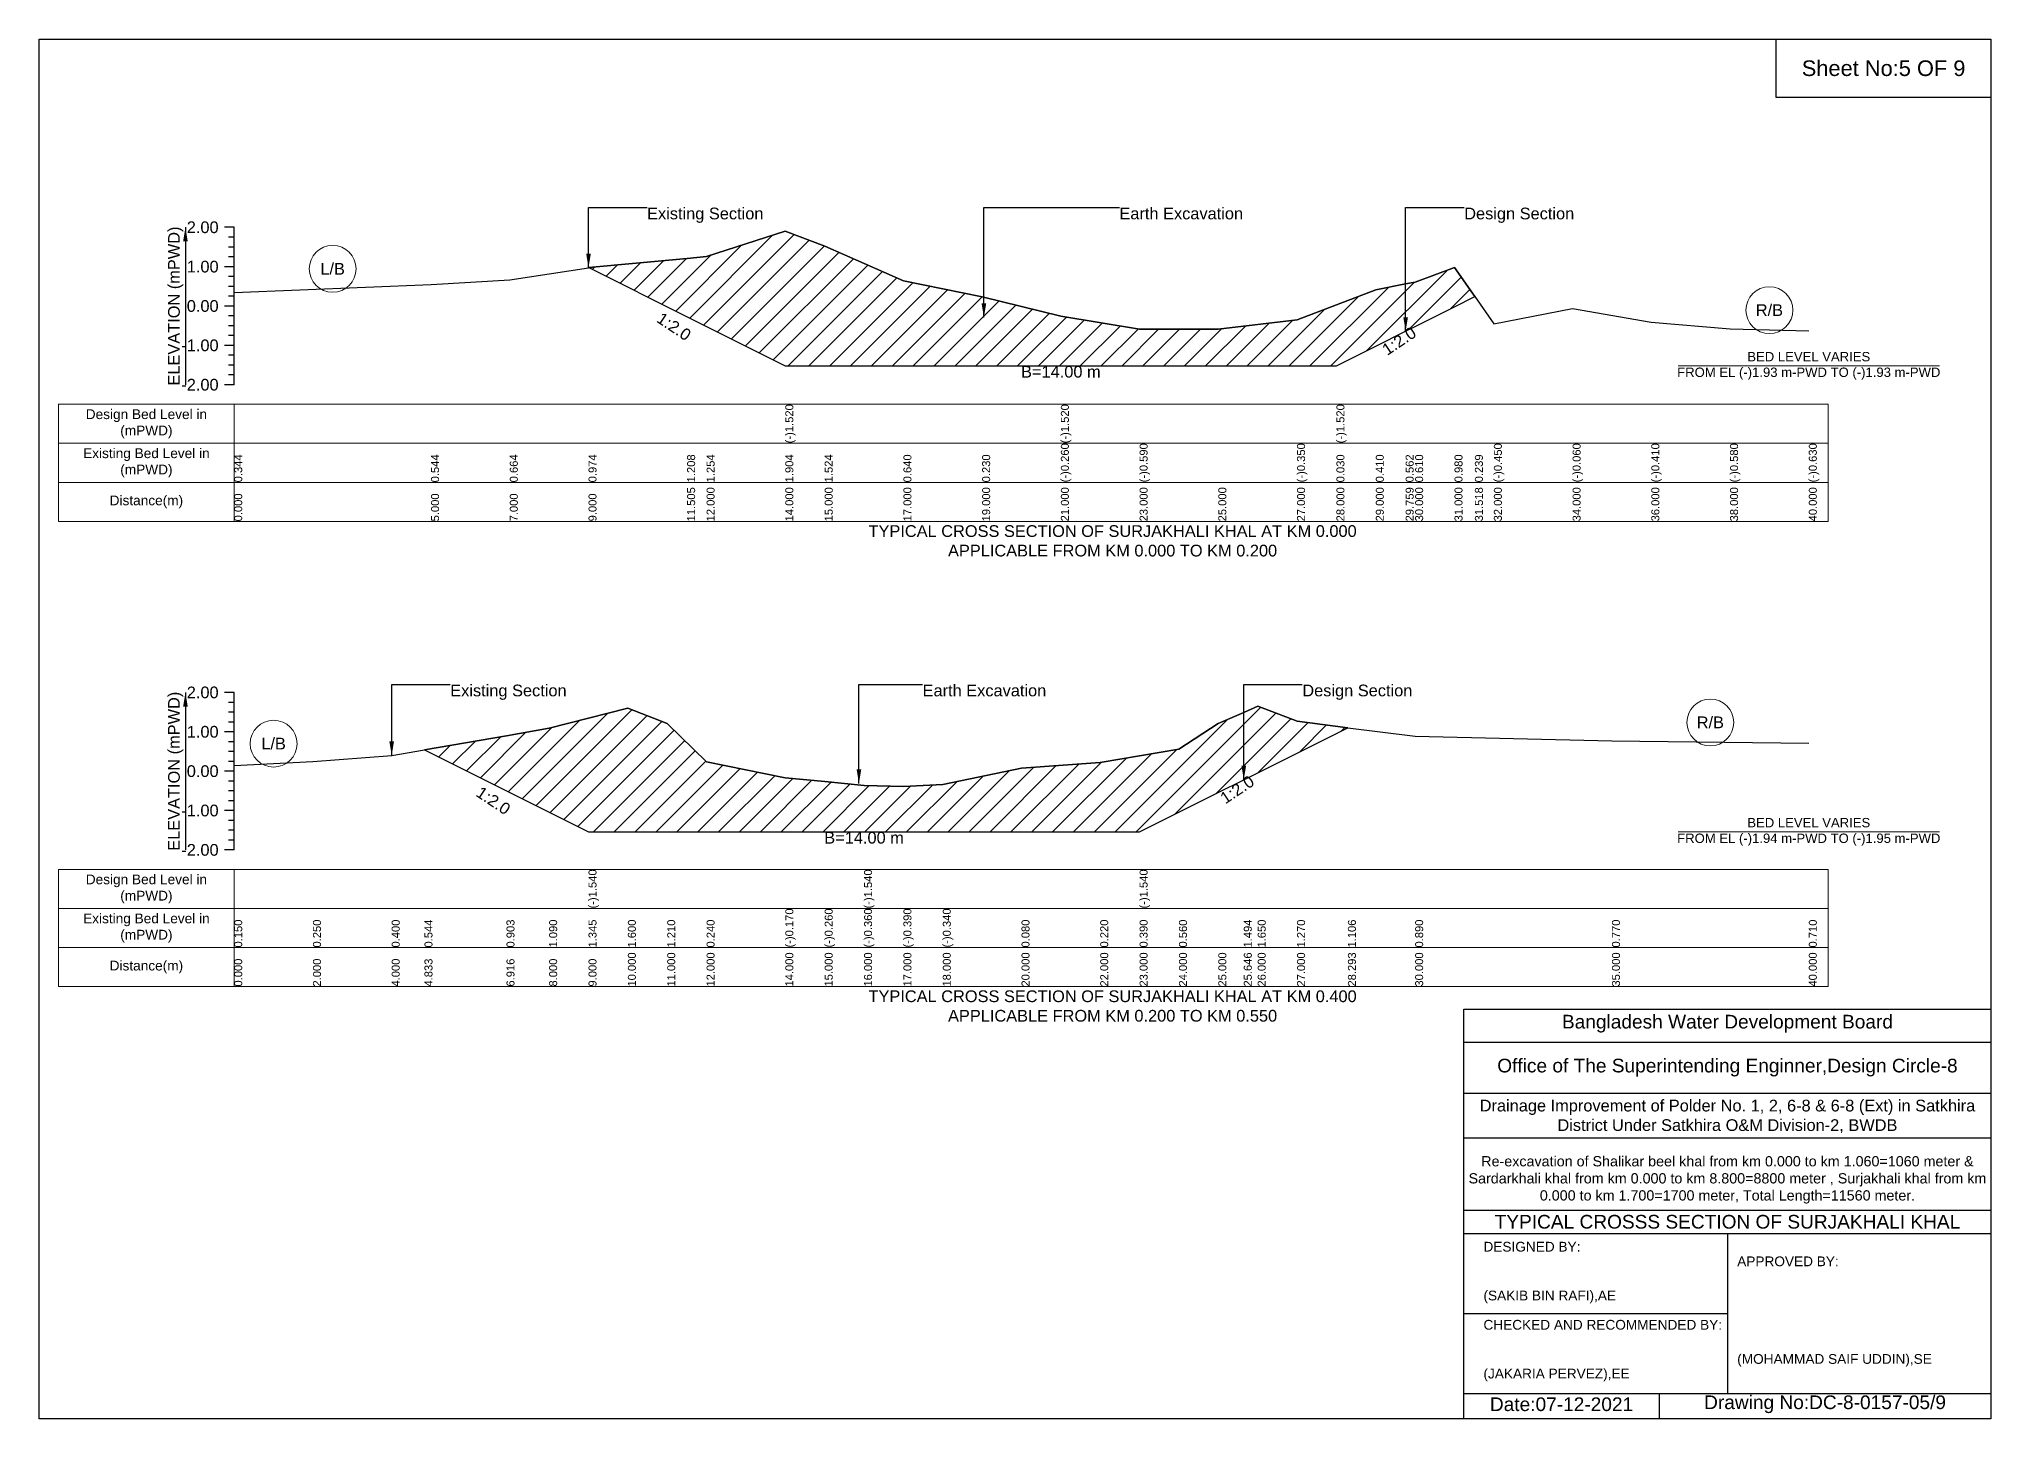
# Model space of a CAD drawing. Header units: inches. Extents: x 93000 to 506000, y -4242 to 0.
# Drawn here: x 460000 to 466000, y -4242 to 0 of the extents above; entities that cross this region are included whole.
import ezdxf

# ---------------------------------------------------------------- set-up
doc = ezdxf.new("R2010")
doc.units = ezdxf.units.IN
doc.header["$LTSCALE"] = 7
doc.header["$MEASUREMENT"] = 0
for name, color, linetype, lineweight in [('Cross section Data Border', 7, 'Continuous', 9), ('Cross Section Labels', 7, 'Continuous', 9), ('Existing_Bed_Level for Xsection', 7, 'Continuous', 25)]:
    doc.layers.add(name, color=color, linetype=linetype, lineweight=lineweight)
doc.styles.get("Standard").update_dxf_attribs({"font": 'arial.ttf'})
doc.dimstyles.get("Standard").update_dxf_attribs({"dimtxt": 0.18, "dimasz": 0.18, "dimexe": 0.18, "dimexo": 0.0625, "dimgap": 0.09, "dimtad": 0, "dimtih": 1, "dimtoh": 1, "dimdec": 4, "dimzin": 0, "dimdsep": 46, "dimtxsty": 'Standard', "dimcen": 0.09, "dimadec": 0, "dimazin": 0, "dimtfac": 1, "dimtdec": 4, "dimtofl": 0, "dimtmove": 0, "dimatfit": 3, "dimfxl": 1, "dimtolj": 1, "dimtzin": 0, "dimarcsym": 0})

msp = doc.modelspace()

# ---------------------------------------------------------------- hatches: boundary and pattern name
at = {"layer": 'Existing_Bed_Level for Xsection'}
h = msp.add_hatch(dxfattribs=at)
h.set_pattern_fill('ANSI31', color=256, scale=363, style=0)
h.paths.add_polyline_path([(461690.2, -702.8), (461992.1, -853.7), (462052, -883.7), (462294, -1004.7), (462415, -1004.7), (462657, -1004.7), (462899, -1004.7), (463141, -1004.7), (463383, -1004.7), (463625, -1004.7), (463867, -1004.7), (463988, -1004.7), (464109, -944.2), (464200.8, -898.3), (464230, -883.7), (464351, -823.2), (464413.7, -791.8), (464351, -702.2), (464230, -747), (464200.8, -752.8), (464109, -771.2), (463988, -817.1), (463867, -863.1), (463625, -892.2), (463383, -892.2), (463141, -852.2), (462899, -792.9), (462657, -743.3), (462415, -636.4), (462294, -590.4), (462052, -669), (461992.1, -674.6)])
h = msp.add_hatch(dxfattribs=at)
h.set_pattern_fill('ANSI31', color=256, scale=363, style=0)
h.paths.add_polyline_path([(461184.8, -2185), (461436.9, -2311.1), (461568, -2376.7), (461689, -2437.2), (461810, -2437.2), (461931, -2437.2), (462052, -2437.2), (462294, -2437.2), (462415, -2437.2), (462536, -2437.2), (462657, -2437.2), (462778, -2437.2), (463020, -2437.2), (463262, -2437.2), (463383, -2437.2), (463504, -2376.7), (463625, -2316.2), (463703.2, -2277.1), (463746, -2255.7), (463867, -2195.2), (464023.4, -2117), (463867, -2097.1), (463746, -2051.2), (463703.2, -2070), (463625, -2104.4), (463504, -2183.1), (463383, -2203.6), (463262, -2224.2), (463020, -2241.1), (462778, -2291.9), (462657, -2298), (462536, -2294.4), (462415, -2282.3), (462294, -2271.4), (462052, -2221.8), (461931, -2104.4), (461810, -2057.2), (461689, -2088.1), (461568, -2118.9), (461436.9, -2141.5)])

# ---------------------------------------------------------------- linework, layer by layer
for points in [[(460000, 0), (466000, 0), (466000, -4242), (460000, -4242)], [(465340, 0), (466000, 0), (466000, -180), (465340, -180)]]:
    msp.add_lwpolyline(points, close=True)
for points in [[(464380, -4242), (464380, -2982), (466000, -2982)], [(464380, -3084), (466000, -3084)], [(464380, -3240), (466000, -3240)], [(464380, -3378), (466000, -3378)], [(464380, -3600), (466000, -3600)], [(464380, -3672), (466000, -3672)], [(465190, -3672), (465190, -4164)], [(464380, -3918), (465190, -3918)], [(464380, -4164), (466000, -4164)], [(464980, -4164), (464980, -4242)]]:
    msp.add_lwpolyline(points)
at = {"layer": 'Cross section Data Border'}
for points in [[(460060, -1122.8), (465500, -1122.8), (465500, -1482.8), (460060, -1482.8)], [(460060, -2552.8), (465500, -2552.8), (465500, -2912.8), (460060, -2912.8)]]:
    msp.add_lwpolyline(points, close=True, dxfattribs=at)
for points in [[(460600, -1122.8), (460600, -1482.8)], [(460060, -1242.8), (465500, -1242.8)], [(460060, -1362.8), (465500, -1362.8)], [(460600, -2552.8), (460600, -2912.8)], [(460060, -2672.8), (465500, -2672.8)], [(460060, -2792.8), (465500, -2792.8)]]:
    msp.add_lwpolyline(points, dxfattribs=at)
at = {"layer": 'Cross Section Labels'}
for points in [[(465038.1, -1004.7), (465841.9, -1004.7)], [(465038.1, -2437.2), (465841.9, -2437.2)]]:
    msp.add_lwpolyline(points, dxfattribs=at)
for centre in [(460902.5, -706.5), (465319, -833.5), (465137.5, -2100.8), (460721, -2166.1)]:
    msp.add_circle(centre, 72, dxfattribs=at)
at = {"layer": 'Existing_Bed_Level for Xsection'}
for points in [[(460600, -578.8), (460570, -578.8)], [(460600, -1062.8), (460600, -941.8), (460600, -820.8), (460600, -699.8), (460600, -578.8)], [(460600, -779.1), (461205, -754.9), (461447, -740.4), (461689, -702.9), (461690.2, -702.8), (461992.1, -674.6), (462052, -669), (462294, -590.4), (462294, -590.4), (462415, -636.4), (462657, -743.3), (462899, -792.9), (463141, -852.2), (463141, -852.2), (463383, -892.2), (463625, -892.2), (463867, -863.1), (463988, -817.1), (463988, -817.1), (464109, -771.2), (464200.8, -752.8), (464230, -747), (464351, -702.2), (464413.7, -791.8), (464472, -875.2), (464714, -828), (464956, -870.4), (465198, -891), (465440, -897)], [(460600, -609), (460582, -609)], [(460600, -639.3), (460582, -639.3)], [(460600, -699.8), (460570, -699.8)], [(460600, -669.5), (460582, -669.5)], [(460600, -730), (460582, -730)], [(460600, -760.3), (460582, -760.3)], [(460600, -820.8), (460570, -820.8)], [(460600, -790.5), (460582, -790.5)], [(460600, -851), (460582, -851)], [(460600, -881.3), (460582, -881.3)], [(460600, -941.8), (460570, -941.8)], [(460600, -911.5), (460582, -911.5)], [(460600, -972), (460582, -972)], [(460600, -1002.3), (460582, -1002.3)], [(460600, -1062.8), (460570, -1062.8)], [(460600, -1032.5), (460582, -1032.5)], [(460600, -2008.8), (460570, -2008.8)], [(460600, -2039.1), (460582, -2039.1)], [(460600, -2492.8), (460600, -2371.8), (460600, -2250.8), (460600, -2129.8), (460600, -2008.8)], [(460600, -2069.3), (460582, -2069.3)], [(460600, -2099.6), (460582, -2099.6)], [(460600, -2232.7), (460842, -2220.6), (461084, -2202.4), (461184.8, -2185), (461436.9, -2141.5), (461568, -2118.9), (461689, -2088.1), (461689, -2088.1), (461810, -2057.2), (461931, -2104.4), (462052, -2221.8), (462294, -2271.4), (462415, -2282.3), (462536, -2294.4), (462536, -2294.4), (462657, -2298), (462778, -2291.9), (463020, -2241.1), (463262, -2224.2), (463383, -2203.6), (463383, -2203.6), (463504, -2183.1), (463625, -2104.4), (463703.2, -2070), (463746, -2051.2), (463867, -2097.1), (464023.4, -2117), (464230, -2143.1), (464835, -2157.6), (465440, -2164.9)], [(460600, -2129.8), (460570, -2129.8)], [(460600, -2160.1), (460582, -2160.1)], [(460600, -2190.3), (460582, -2190.3)], [(460600, -2250.8), (460570, -2250.8)], [(460600, -2220.6), (460582, -2220.6)], [(460600, -2281.1), (460582, -2281.1)], [(460600, -2311.3), (460582, -2311.3)], [(460600, -2371.8), (460570, -2371.8)], [(460600, -2341.6), (460582, -2341.6)], [(460600, -2402.1), (460582, -2402.1)], [(460600, -2432.3), (460582, -2432.3)], [(460600, -2492.8), (460570, -2492.8)], [(460600, -2462.6), (460582, -2462.6)]]:
    msp.add_lwpolyline(points, dxfattribs=at)
for points in [[(461690.2, -702.8), (461690.2, -702.8), (461992.1, -853.7), (462052, -883.7), (462294, -1004.7), (462294, -1004.7), (462415, -1004.7), (462657, -1004.7), (462899, -1004.7), (463141, -1004.7), (463141, -1004.7), (463383, -1004.7), (463625, -1004.7), (463867, -1004.7), (463988, -1004.7), (463988, -1004.7), (464109, -944.2), (464200.8, -898.3), (464230, -883.7), (464351, -823.2), (464413.7, -791.8), (464413.7, -791.8), (464413.7, -791.8), (464351, -702.2), (464230, -747), (464200.8, -752.8), (464109, -771.2), (463988, -817.1), (463988, -817.1), (463867, -863.1), (463625, -892.2), (463383, -892.2), (463141, -852.2), (463141, -852.2), (462899, -792.9), (462657, -743.3), (462415, -636.4), (462294, -590.4), (462294, -590.4), (462052, -669), (461992.1, -674.6), (461690.2, -702.8)], [(461184.8, -2185), (461184.8, -2185), (461436.9, -2311.1), (461568, -2376.7), (461689, -2437.2), (461689, -2437.2), (461810, -2437.2), (461931, -2437.2), (462052, -2437.2), (462294, -2437.2), (462415, -2437.2), (462536, -2437.2), (462536, -2437.2), (462657, -2437.2), (462778, -2437.2), (463020, -2437.2), (463262, -2437.2), (463383, -2437.2), (463383, -2437.2), (463504, -2376.7), (463625, -2316.2), (463703.2, -2277.1), (463746, -2255.7), (463867, -2195.2), (464023.4, -2117), (463867, -2097.1), (463746, -2051.2), (463703.2, -2070), (463625, -2104.4), (463504, -2183.1), (463383, -2203.6), (463383, -2203.6), (463262, -2224.2), (463020, -2241.1), (462778, -2291.9), (462657, -2298), (462536, -2294.4), (462536, -2294.4), (462415, -2282.3), (462294, -2271.4), (462052, -2221.8), (461931, -2104.4), (461810, -2057.2), (461689, -2088.1), (461689, -2088.1), (461568, -2118.9), (461436.9, -2141.5), (461184.8, -2185)]]:
    msp.add_lwpolyline(points, close=True, dxfattribs=at)

# ---------------------------------------------------------------- texts
at = {"attachment_point": 5}
for s, insert, char_height in [('Sheet No:5 OF 9', (465670, -90), 48), ('Bangladesh Water Development Board', (465190, -3027), 42), ('Office of The Superintending Enginner,Design Circle-8', (465190, -3162), 42)]:
    msp.add_mtext(s, dxfattribs=dict(at, insert=insert, char_height=char_height))
for s, insert, char_height, width, attachment_point in [('Drainage Improvement of Polder No. 1, 2, 6-8 & 6-8 (Ext) in Satkhira District Under Satkhira O&M Division-2, BWDB', (465190, -3312), 36, 1680, 5), ('Re-excavation of Shalikar beel khal from km 0.000 to km 1.060=1060 meter & Sardarkhali khal from km 0.000 to km 8.800=8800 meter , Surjakhali khal from km 0.000 to km 1.700=1700 meter, Total Length=11560 meter.', (465190, -3507), 31.4683, 1620, 5), ('TYPICAL CROSSS SECTION OF SURJAKHALI KHAL', (465190, -3636), 42, 1680, 5), ('DESIGNED BY:^J^J^J(SAKIB BIN RAFI),AE', (464440, -3792), 30, 840, 4), ('APPROVED BY:^J^J^J^J^J^J(MOHAMMAD SAIF UDDIN),SE', (465220, -3912), 30, 840, 4), ('CHECKED AND RECOMMENDED BY:^J^J^J(JAKARIA PERVEZ),EE', (464440, -4032), 30, 840, 4), ('Date:07-12-2021', (464680, -4197), 42, 840, 5), ('Drawing No:DC-8-0157-05/9', (465490, -4197), 42, 1320, 5)]:
    msp.add_mtext(s, dxfattribs=dict(insert=insert, char_height=char_height, width=width, attachment_point=attachment_point))
at = {"layer": 'Cross section Data Border', "char_height": 30, "width": 480, "attachment_point": 5}
for s, insert in [('Design Bed Level in (mPWD)', (460330, -1182.8)), ('Existing Bed Level in (mPWD)', (460330, -1302.8)), ('Distance(m)', (460330, -1422.8)), ('Design Bed Level in (mPWD)', (460330, -2612.8)), ('Existing Bed Level in (mPWD)', (460330, -2732.8)), ('Distance(m)', (460330, -2852.8))]:
    msp.add_mtext(s, dxfattribs=dict(at, insert=insert))
at = {"layer": 'Cross Section Labels'}
for s, insert, char_height, attachment_point in [('Existing Section', (461869, -518.3), 36, 1), ('Earth Excavation', (463321, -518.3), 36, 1), ('Design Section', (464380.8, -518.3), 36, 1), ('L/B', (460902.5, -706.5), 36, 5), ('R/B', (465319, -833.5), 36, 5), ('B=14.00 m', (463141, -1004.7), 36, 2), ('BED LEVEL VARIES ^JFROM EL (-)1.93 m-PWD TO (-)1.93 m-PWD', (465440, -1004.7), 28.8, 5), ('TYPICAL CROSS SECTION OF SURJAKHALI KHAL AT KM 0.000^JAPPLICABLE FROM KM 0.000 TO KM 0.200', (463300, -1542.8), 36, 5), ('Existing Section', (461264, -1984.6), 36, 1), ('Earth Excavation', (462716, -1984.6), 36, 1), ('Design Section', (463883.2, -1984.6), 36, 1), ('R/B', (465137.5, -2100.8), 36, 5), ('L/B', (460721, -2166.1), 36, 5), ('BED LEVEL VARIES ^JFROM EL (-)1.94 m-PWD TO (-)1.95 m-PWD', (465440, -2437.2), 28.8, 5), ('B=14.00 m', (462536, -2437.2), 36, 2), ('TYPICAL CROSS SECTION OF SURJAKHALI KHAL AT KM 0.400^JAPPLICABLE FROM KM 0.200 TO KM 0.550', (463300, -2972.8), 36, 5)]:
    msp.add_mtext(s, dxfattribs=dict(at, insert=insert, char_height=char_height, attachment_point=attachment_point))
at = {"layer": 'Cross Section Labels', "char_height": 36, "attachment_point": 2}
for insert, rotation in [((461961.9, -868.9), 326.30993), ((464170.6, -913.4), 33.69007), ((463672.9, -2292.2), 33.69007), ((461406.6, -2326.2), 326.30993)]:
    msp.add_mtext('1:2.0', dxfattribs=dict(at, insert=insert, rotation=rotation))
at = {"layer": 'Existing_Bed_Level for Xsection', "rotation": 90}
for s, insert, char_height, attachment_point in [('ELEVATION (mPWD)', (460420, -820.8), 36, 5), ('(-)1.520', (462294, -1242.8), 24.6, 1), ('(-)1.520', (463141, -1242.8), 24.6, 1), ('(-)1.520', (463988, -1242.8), 24.6, 1), ('(-)0.260', (463141, -1362.8), 24.6, 1), ('(-)0.590', (463383, -1362.8), 24.6, 1), ('(-)0.350', (463867, -1362.8), 24.6, 1), ('(-)0.450', (464472, -1362.8), 24.6, 1), ('(-)0.060', (464714, -1362.8), 24.6, 1), ('(-)0.410', (464956, -1362.8), 24.6, 1), ('(-)0.580', (465198, -1362.8), 24.6, 1), ('(-)0.630', (465440, -1362.8), 24.6, 1), ('0.344', (460600, -1362.8), 24.6, 1), ('0.544', (461205, -1362.8), 24.6, 1), ('0.664', (461447, -1362.8), 24.6, 1), ('0.974', (461689, -1362.8), 24.6, 1), ('1.208', (461992.1, -1362.8), 24.6, 1), ('1.254', (462052, -1362.8), 24.6, 1), ('1.904', (462294, -1362.8), 24.6, 1), ('1.524', (462415, -1362.8), 24.6, 1), ('0.640', (462657, -1362.8), 24.6, 1), ('0.230', (462899, -1362.8), 24.6, 1), ('0.030', (463988, -1362.8), 24.6, 1), ('0.410', (464109, -1362.8), 24.6, 1), ('0.562', (464200.8, -1362.8), 24.6, 1), ('0.610', (464230, -1362.8), 24.6, 1), ('0.980', (464351, -1362.8), 24.6, 1), ('0.239', (464413.7, -1362.8), 24.6, 1), ('11.505', (461992.1, -1482.8), 24.6, 1), ('12.000', (462052, -1482.8), 24.6, 1), ('14.000', (462294, -1482.8), 24.6, 1), ('15.000', (462415, -1482.8), 24.6, 1), ('17.000', (462657, -1482.8), 24.6, 1), ('19.000', (462899, -1482.8), 24.6, 1), ('21.000', (463141, -1482.8), 24.6, 1), ('23.000', (463383, -1482.8), 24.6, 1), ('25.000', (463625, -1482.8), 24.6, 1), ('27.000', (463867, -1482.8), 24.6, 1), ('28.000', (463988, -1482.8), 24.6, 1), ('29.000', (464109, -1482.8), 24.6, 1), ('29.759', (464200.8, -1482.8), 24.6, 1), ('30.000', (464230, -1482.8), 24.6, 1), ('31.000', (464351, -1482.8), 24.6, 1), ('31.518', (464413.7, -1482.8), 24.6, 1), ('32.000', (464472, -1482.8), 24.6, 1), ('34.000', (464714, -1482.8), 24.6, 1), ('36.000', (464956, -1482.8), 24.6, 1), ('38.000', (465198, -1482.8), 24.6, 1), ('40.000', (465440, -1482.8), 24.6, 1), ('0.000', (460600, -1482.8), 24.6, 1), ('5.000', (461205, -1482.8), 24.6, 1), ('7.000', (461447, -1482.8), 24.6, 1), ('9.000', (461689, -1482.8), 24.6, 1), ('ELEVATION (mPWD)', (460420, -2250.8), 36, 5), ('(-)1.540', (461689, -2672.8), 24.6, 1), ('(-)1.540', (462536, -2672.8), 24.6, 1), ('(-)1.540', (463383, -2672.8), 24.6, 1), ('(-)0.170', (462294, -2792.8), 24.6, 1), ('(-)0.260', (462415, -2792.8), 24.6, 1), ('(-)0.360', (462536, -2792.8), 24.6, 1), ('(-)0.390', (462657, -2792.8), 24.6, 1), ('(-)0.340', (462778, -2792.8), 24.6, 1), ('0.150', (460600, -2792.8), 24.6, 1), ('0.250', (460842, -2792.8), 24.6, 1), ('0.400', (461084, -2792.8), 24.6, 1), ('0.544', (461184.8, -2792.8), 24.6, 1), ('0.903', (461436.9, -2792.8), 24.6, 1), ('1.090', (461568, -2792.8), 24.6, 1), ('1.345', (461689, -2792.8), 24.6, 1), ('1.600', (461810, -2792.8), 24.6, 1), ('1.210', (461931, -2792.8), 24.6, 1), ('0.240', (462052, -2792.8), 24.6, 1), ('0.080', (463020, -2792.8), 24.6, 1), ('0.220', (463262, -2792.8), 24.6, 1), ('0.390', (463383, -2792.8), 24.6, 1), ('0.560', (463504, -2792.8), 24.6, 1), ('1.494', (463703.2, -2792.8), 24.6, 1), ('1.650', (463746, -2792.8), 24.6, 1), ('1.270', (463867, -2792.8), 24.6, 1), ('1.106', (464023.4, -2792.8), 24.6, 1), ('0.890', (464230, -2792.8), 24.6, 1), ('0.770', (464835, -2792.8), 24.6, 1), ('0.710', (465440, -2792.8), 24.6, 1), ('10.000', (461810, -2912.8), 24.6, 1), ('11.000', (461931, -2912.8), 24.6, 1), ('12.000', (462052, -2912.8), 24.6, 1), ('14.000', (462294, -2912.8), 24.6, 1), ('15.000', (462415, -2912.8), 24.6, 1), ('16.000', (462536, -2912.8), 24.6, 1), ('17.000', (462657, -2912.8), 24.6, 1), ('18.000', (462778, -2912.8), 24.6, 1), ('20.000', (463020, -2912.8), 24.6, 1), ('22.000', (463262, -2912.8), 24.6, 1), ('23.000', (463383, -2912.8), 24.6, 1), ('24.000', (463504, -2912.8), 24.6, 1), ('25.000', (463625, -2912.8), 24.6, 1), ('25.646', (463703.2, -2912.8), 24.6, 1), ('26.000', (463746, -2912.8), 24.6, 1), ('27.000', (463867, -2912.8), 24.6, 1), ('28.293', (464023.4, -2912.8), 24.6, 1), ('30.000', (464230, -2912.8), 24.6, 1), ('35.000', (464835, -2912.8), 24.6, 1), ('40.000', (465440, -2912.8), 24.6, 1), ('0.000', (460600, -2912.8), 24.6, 1), ('2.000', (460842, -2912.8), 24.6, 1), ('4.000', (461084, -2912.8), 24.6, 1), ('4.833', (461184.8, -2912.8), 24.6, 1), ('6.916', (461436.9, -2912.8), 24.6, 1), ('8.000', (461568, -2912.8), 24.6, 1), ('9.000', (461689, -2912.8), 24.6, 1)]:
    msp.add_mtext(s, dxfattribs=dict(at, insert=insert, char_height=char_height, attachment_point=attachment_point))
at = {"layer": 'Existing_Bed_Level for Xsection', "char_height": 36, "attachment_point": 6}
for s, insert in [('2.00', (460552, -578.8)), ('1.00', (460552, -699.8)), ('0.00', (460552, -820.8)), ('-1.00', (460552, -941.8)), ('-2.00', (460552, -1062.8)), ('2.00', (460552, -2008.8)), ('1.00', (460552, -2129.8)), ('0.00', (460552, -2250.8)), ('-1.00', (460552, -2371.8)), ('-2.00', (460552, -2492.8))]:
    msp.add_mtext(s, dxfattribs=dict(at, insert=insert))

# ---------------------------------------------------------------- leaders
at = {"layer": 'Cross Section Labels', "annotation_type": 0, "has_hookline": 1, "hookline_direction": 0}
for points, text_width in [([(461689, -702.9), (461689, -518.3), (461868.9, -518.3)], 350.4), ([(462904.4, -856), (462904.4, -518.3), (463320.9, -518.3)], 372.7), ([(464200.8, -898.3), (464200.8, -518.3), (464380.8, -518.3)], 330.9), ([(461084, -2202.4), (461084, -1984.6), (461263.9, -1984.6)], 350.4), ([(462520.3, -2288.1), (462520.3, -1984.6), (462715.9, -1984.6)], 372.7), ([(463703.2, -2277.1), (463703.2, -1984.6), (463883.1, -1984.6)], 330.9)]:
    msp.add_leader(points, dimstyle='Standard', override={"dimasz": 43.2}, dxfattribs=dict(at, text_width=text_width))
at = {"layer": 'Existing_Bed_Level for Xsection'}
for points in [[(460450, -578.8), (460450, -1062.8)], [(460450, -2008.8), (460450, -2492.8)]]:
    msp.add_leader(points, dimstyle='Standard', override={"dimasz": 43.2}, dxfattribs=at)

doc.saveas('drawing.dxf')
